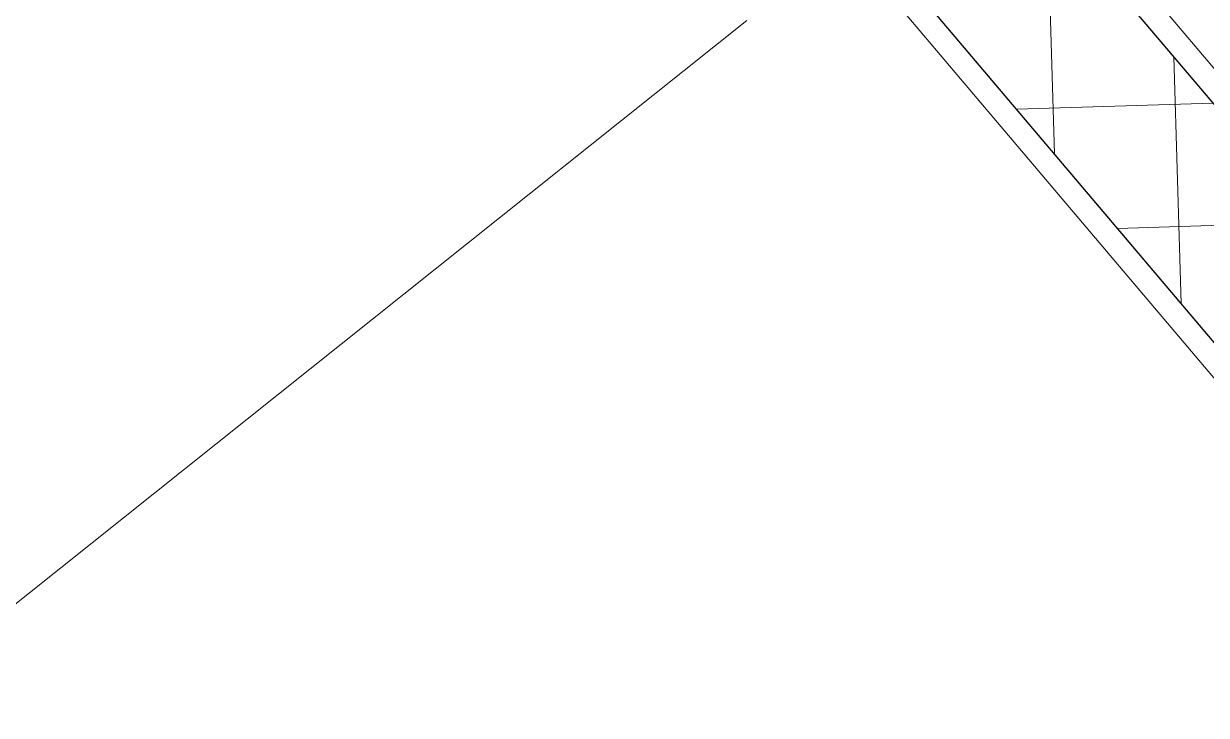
# Model space of a CAD drawing. Header units: inches. Extents: x 342932 to 557958, y 80625 to 242727.
# Drawn here: x 365082 to 365851, y 126653 to 127102 of the extents above; entities that cross this region are included whole.
import ezdxf

# ---------------------------------------------------------------- set-up
doc = ezdxf.new("R2010")
doc.units = ezdxf.units.IN
doc.header["$MEASUREMENT"] = 0
for name, color, linetype, lineweight in [('First Floor$0$A-G250-G-Walls-Low-Level', 251, 'Continuous', 15), ('First Floor$0$A-G250-M-Walls-Blockwork', 7, 'Continuous', 25), ('First Floor$0$A-G252-H-Internal-Walls', 251, 'Continuous', 9), ('First Floor$0$A-G312-M-Wall-Finish-Plaster', 7, 'Continuous', 15)]:
    doc.layers.add(name, color=color, linetype=linetype, lineweight=lineweight)

msp = doc.modelspace()

# ---------------------------------------------------------------- hatches: boundary and pattern name
at = {"layer": 'First Floor$0$A-G252-H-Internal-Walls'}
h = msp.add_hatch(dxfattribs=at)
h.set_pattern_fill('ANSI37', color=256, scale=25, angle=46.68342, style=0)
h.set_pattern_definition([(91.683425, (358078.39, 239503.59), (-79.34074, -2.331806), []), (181.683425, (358078.39, 239503.59), (2.331806, -79.34074), [])])
h.paths.add_polyline_path([(365703.47, 127229.48), (365627.15, 127164.86), (370444.41, 121475.48), (370520.73, 121540.1)])

# ---------------------------------------------------------------- linework, layer by layer
at = {"layer": 'First Floor$0$A-G250-G-Walls-Low-Level'}
msp.add_line((365551.91, 127104.3), (361267.48, 123687.57, 0), dxfattribs=at)
at = {"layer": 'First Floor$0$A-G250-M-Walls-Blockwork'}
for p, q in [((370524.99, 121535.06), (365703.47, 127229.48, 0)), ((370446.77, 121472.68), (365627.15, 127164.86, 0))]:
    msp.add_line(p, q, dxfattribs=at)
at = {"layer": 'First Floor$0$A-G312-M-Wall-Finish-Plaster'}
for p, q in [((370527.03, 121555.87), (365714.92, 127239.17, 0)), ((370425.34, 121474.78, 0), (365615.7, 127155.17, 0))]:
    msp.add_line(p, q, dxfattribs=at)

doc.saveas('drawing.dxf')
